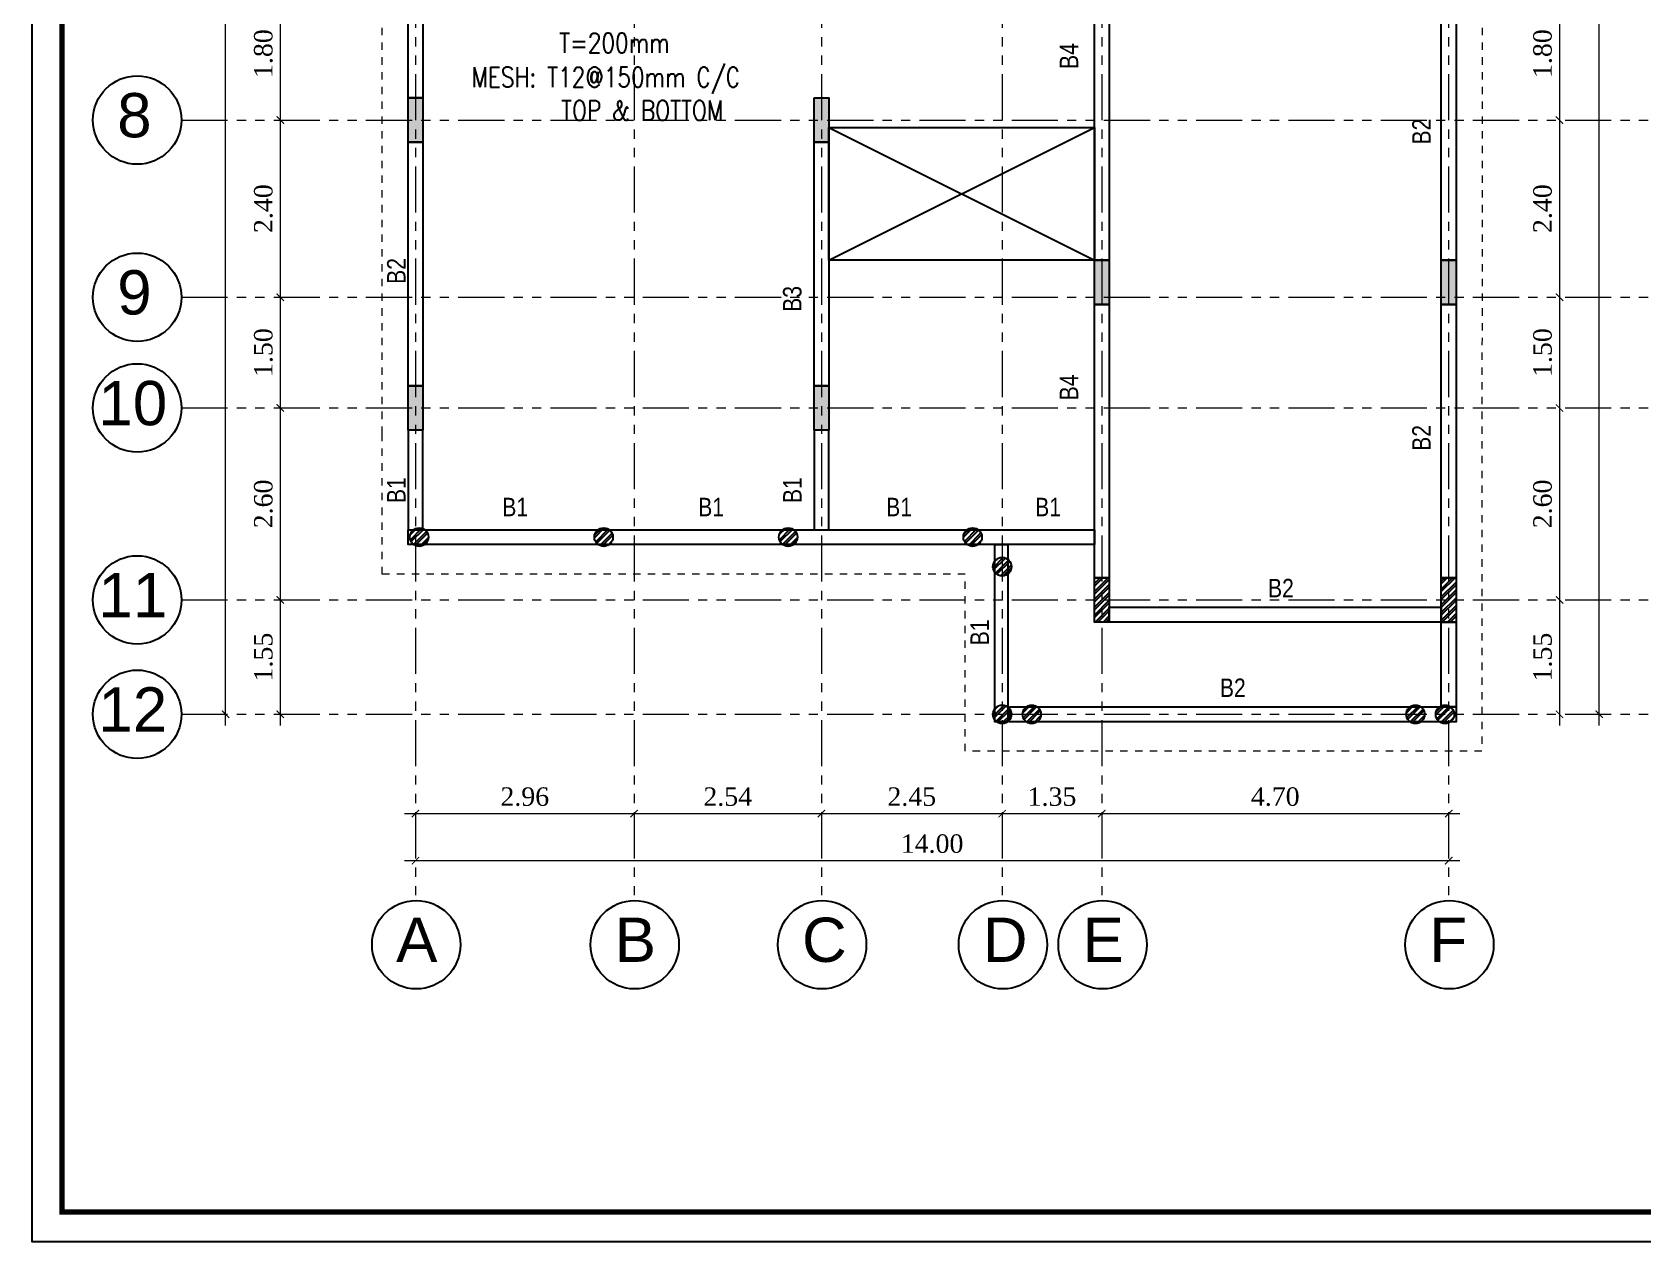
# Model space of a CAD drawing. Header units: metres. Extents: x 503482 to 1007323, y 2781056 to 5562345.
# Drawn here: x 503829.71 to 503851.53, y 2781078.7 to 2781095.08 of the extents above; entities that cross this region are included whole.
import ezdxf

# ---------------------------------------------------------------- set-up
doc = ezdxf.new("R2010")
doc.units = ezdxf.units.M
doc.header["$LTSCALE"] = 10
doc.header["$MEASUREMENT"] = 0
doc.header["$PDMODE"] = 3
doc.linetypes.add('HIDDEN', pattern=[0.375, 0.25, -0.125])
doc.linetypes.add('PHANTOM2', pattern=[1.25, 0.625, -0.125, 0.125, -0.125, 0.125, -0.125])
doc.layers.get('0').update_dxf_attribs({"linetype": 'CONTINUOUS'})
doc.layers.get('DEFPOINTS').update_dxf_attribs({"linetype": 'CONTINUOUS'})
doc.layers.add('01_WALLS', color=7, linetype='CONTINUOUS', lineweight=25)
doc.layers.add('S-TIE BEAM', color=3, linetype='CONTINUOUS', lineweight=25)
for name, color, linetype in [('A-TEXT', 2, 'CONTINUOUS'), ('A-VIEW-LN', 1, 'CONTINUOUS'), ('G-BEAM TEXT', 4, 'CONTINUOUS'), ('M.TITLE BLOCK', 7, 'CONTINUOUS'), ('ROOFBEAM', 7, 'CONTINUOUS'), ('S-COL', 6, 'CONTINUOUS'), ('S-COL HATCH', 161, 'CONTINUOUS')]:
    doc.layers.add(name, color=color, linetype=linetype)
doc.styles.add('ANWAR', font='arial.ttf')
doc.styles.add('AREAL', font='times.ttf')
doc.styles.add('ARIELNARROW 30', font='ARIALN.TTF', dxfattribs={"height": 0.25})
doc.styles.add('RAKA ROMANS', font='romans.shx', dxfattribs={"width": 0.8})
doc.dimstyles.new('ANWER', dxfattribs={"dimtxt": 0.25, "dimasz": 0.1, "dimexe": 0.1, "dimexo": 0.25, "dimgap": 0.1, "dimtad": 1, "dimzin": 7, "dimdsep": 46, "dimtxsty": 'AREAL', "dimblk": 'ARCHTICK', "dimcen": 0.125, "dimdle": 0.15, "dimse1": 1, "dimse2": 1, "dimclrd": 41, "dimclre": 8, "dimclrt": 112, "dimadec": 0, "dimazin": 0, "dimtfac": 1, "dimtmove": 2, "dimatfit": 3, "dimfxl": 1, "dimtolj": 1, "dimtzin": 0, "dimlwd": 0, "dimlwe": 5, "dimarcsym": 0})
pattern_1 = [(45, (-503602.17283, -2781241.68732), (-0.053033008589, 0.053033008589), []), (45, (-503602.13747, -2781241.68732), (-0.053033008589, 0.053033008589), [])]

# ---------------------------------------------------------------- blocks, each defined once
blk = doc.blocks.new('A$C344011a1')
at = {"layer": '01_WALLS', "ltscale": 0.04}
h = blk.add_hatch(color=161, dxfattribs=at)
h.dxf.hatch_style = 1
h.paths.add_polyline_path([(13.9, -1.705), (14.1, -1.705), (14.1, -2.305), (13.9, -2.305)])
h = blk.add_hatch(color=161, dxfattribs=at)
h.dxf.hatch_style = 1
h.paths.add_polyline_path([(-0.1, -4.108), (0.1, -4.108), (0.1, -4.708), (-0.1, -4.708)])
h = blk.add_hatch(color=161, dxfattribs=at)
h.dxf.hatch_style = 1
h.paths.add_polyline_path([(5.6, -4.108), (5.4, -4.108), (5.4, -4.708), (5.6, -4.708)])
h = blk.add_hatch(color=161, dxfattribs=at)
h.dxf.hatch_style = 1
h.paths.add_polyline_path([(5.6, -5.218), (5.4, -5.218), (5.4, -5.618), (5.6, -5.618)])
h = blk.add_hatch(color=161, dxfattribs=at)
h.dxf.hatch_style = 1
h.paths.add_polyline_path([(9.2, -9.5), (9.4, -9.5), (9.4, -10.1), (9.2, -10.1)])
at = {"layer": 'S-COL HATCH', "ltscale": 0.04}
h = blk.add_hatch(dxfattribs=at)
h.set_pattern_fill('ANSI32', color=161, scale=0.2)
h.set_pattern_definition(pattern_1)
h.paths.add_polyline_path([(9.2, 0.3), (9.4, 0.3), (9.4, -0.3), (9.2, -0.3)])
h = blk.add_hatch(dxfattribs=at)
h.set_pattern_fill('ANSI32', color=161, scale=0.2)
h.set_pattern_definition(pattern_1)
h.paths.add_polyline_path([(13.9, 0.3), (14.1, 0.3), (14.1, -0.3), (13.9, -0.3)])
h = blk.add_hatch(color=161, dxfattribs=at)
h.dxf.hatch_style = 1
h.paths.add_polyline_path([(9.2, -1.705), (9.4, -1.705), (9.4, -2.305), (9.2, -2.305)])
h = blk.add_hatch(color=161, dxfattribs=at)
h.dxf.hatch_style = 1
h.paths.add_polyline_path([(9.2, -5.418), (9.4, -5.418), (9.4, -6.018), (9.2, -6.018)])
h = blk.add_hatch(color=161, dxfattribs=at)
h.dxf.hatch_style = 1
h.paths.add_polyline_path([(13.9, -5.602), (14.1, -5.602), (14.1, -6.202), (13.9, -6.202)])
h = blk.add_hatch(color=161, dxfattribs=at)
h.dxf.hatch_style = 1
h.paths.add_polyline_path([(-0.1, -9.009), (0.1, -9.009), (0.1, -9.609), (-0.1, -9.609)])
h = blk.add_hatch(color=161, dxfattribs=at)
h.dxf.hatch_style = 1
h.paths.add_polyline_path([(5.4, -9.35), (5.6, -9.35), (5.6, -9.95), (5.4, -9.95)])
h = blk.add_hatch(color=161, dxfattribs=at)
h.dxf.hatch_style = 1
h.paths.add_polyline_path([(13.9, -11.1), (14.1, -11.1), (14.1, -11.7), (13.9, -11.7)])
h = blk.add_hatch(color=161, dxfattribs=at)
h.dxf.hatch_style = 1
h.paths.add_polyline_path([(-0.1, -12.9), (0.1, -12.9), (0.1, -13.5), (-0.1, -13.5)])
h = blk.add_hatch(color=161, dxfattribs=at)
h.dxf.hatch_style = 1
h.paths.add_polyline_path([(5.4, -12.9), (5.6, -12.9), (5.6, -13.5), (5.4, -13.5)])
h = blk.add_hatch(color=161, dxfattribs=at)
h.dxf.hatch_style = 1
h.paths.add_polyline_path([(9.2, -15.1), (9.4, -15.1), (9.4, -15.7), (9.2, -15.7)])
h = blk.add_hatch(color=161, dxfattribs=at)
h.dxf.hatch_style = 1
h.paths.add_polyline_path([(13.9, -15.1), (14.1, -15.1), (14.1, -15.7), (13.9, -15.7)])
h = blk.add_hatch(color=161, dxfattribs=at)
h.dxf.hatch_style = 1
h.paths.add_polyline_path([(-0.1, -16.8), (0.1, -16.8), (0.1, -17.4), (-0.1, -17.4)])
h = blk.add_hatch(color=161, dxfattribs=at)
h.dxf.hatch_style = 1
h.paths.add_polyline_path([(5.4, -16.8), (5.6, -16.8), (5.6, -17.4), (5.4, -17.4)])
h = blk.add_hatch(dxfattribs=at)
h.set_pattern_fill('ANSI32', color=161, scale=0.2)
h.set_pattern_definition(pattern_1)
edge = h.paths.add_edge_path()
edge.add_arc((0.05, -18.85), 0.125, 0, 360)
h = blk.add_hatch(dxfattribs=at)
h.set_pattern_fill('ANSI32', color=161, scale=0.2)
h.set_pattern_definition([(45, (-503602.18027, -2781241.68732), (-0.053033008589, 0.053033008589), []), (45, (-503602.14491, -2781241.68732), (-0.053033008589, 0.053033008589), [])])
edge = h.paths.add_edge_path()
edge.add_arc((2.55, -18.85), 0.125, 0, 360)
h = blk.add_hatch(dxfattribs=at)
h.set_pattern_fill('ANSI32', color=161, scale=0.2)
h.set_pattern_definition([(45, (-503602.37018, -2781241.68732), (-0.053033008589, 0.053033008589), []), (45, (-503602.33482, -2781241.68732), (-0.053033008589, 0.053033008589), [])])
edge = h.paths.add_edge_path()
edge.add_arc((5.05, -18.85), 0.125, 0, 360)
h = blk.add_hatch(dxfattribs=at)
h.set_pattern_fill('ANSI32', color=161, scale=0.2)
h.set_pattern_definition(pattern_1)
edge = h.paths.add_edge_path()
edge.add_arc((7.55, -18.85), 0.125, 0, 360)
h = blk.add_hatch(dxfattribs=at)
h.set_pattern_fill('ANSI32', color=161, scale=0.2)
h.set_pattern_definition(pattern_1)
edge = h.paths.add_edge_path()
edge.add_arc((7.95, -19.25), 0.125, 0, 360)
h = blk.add_hatch(dxfattribs=at)
h.set_pattern_fill('ANSI32', color=161, scale=0.2)
h.set_pattern_definition(pattern_1)
h.paths.add_polyline_path([(9.2, -19.4), (9.4, -19.4), (9.4, -20), (9.2, -20)])
h = blk.add_hatch(dxfattribs=at)
h.set_pattern_fill('ANSI32', color=161, scale=0.2)
h.set_pattern_definition(pattern_1)
h.paths.add_polyline_path([(13.9, -19.4), (14.1, -19.4), (14.1, -20), (13.9, -20)])
h = blk.add_hatch(dxfattribs=at)
h.set_pattern_fill('ANSI32', color=161, scale=0.2)
h.set_pattern_definition(pattern_1)
edge = h.paths.add_edge_path()
edge.add_arc((7.95, -21.25), 0.125, 0, 360)
h = blk.add_hatch(dxfattribs=at)
h.set_pattern_fill('ANSI32', color=161, scale=0.2)
h.set_pattern_definition(pattern_1)
edge = h.paths.add_edge_path()
edge.add_arc((8.35, -21.25), 0.125, 0, 360)
h = blk.add_hatch(dxfattribs=at)
h.set_pattern_fill('ANSI32', color=161, scale=0.2)
h.set_pattern_definition(pattern_1)
edge = h.paths.add_edge_path()
edge.add_arc((13.55, -21.25), 0.125, 0, 360)
h = blk.add_hatch(dxfattribs=at)
h.set_pattern_fill('ANSI32', color=161, scale=0.2)
h.set_pattern_definition(pattern_1)
edge = h.paths.add_edge_path()
edge.add_arc((13.95, -21.25), 0.125, 0, 360)
at = {"layer": '01_WALLS', "color": 6, "ltscale": 0.04}
for points in [[(-0.1, -4.108), (0.1, -4.108), (0.1, -4.708), (-0.1, -4.708)], [(5.6, -4.108), (5.4, -4.108), (5.4, -4.708), (5.6, -4.708)], [(5.6, -5.218), (5.4, -5.218), (5.4, -5.618), (5.6, -5.618)], [(9.2, -9.5), (9.4, -9.5), (9.4, -10.1), (9.2, -10.1)]]:
    blk.add_lwpolyline(points, close=True, dxfattribs=at)
at = {"layer": 'S-COL', "color": 6, "ltscale": 0.04}
for points in [[(9.2, 0.3), (9.4, 0.3), (9.4, -0.3), (9.2, -0.3)], [(13.9, 0.3), (14.1, 0.3), (14.1, -0.3), (13.9, -0.3)], [(9.2, -1.705), (9.4, -1.705), (9.4, -2.305), (9.2, -2.305)], [(9.2, -5.418), (9.4, -5.418), (9.4, -6.018), (9.2, -6.018)], [(13.9, -5.602), (14.1, -5.602), (14.1, -6.202), (13.9, -6.202)], [(-0.1, -9.009), (0.1, -9.009), (0.1, -9.609), (-0.1, -9.609)], [(5.4, -9.35), (5.6, -9.35), (5.6, -9.95), (5.4, -9.95)], [(13.9, -11.1), (14.1, -11.1), (14.1, -11.7), (13.9, -11.7)], [(-0.1, -12.9), (0.1, -12.9), (0.1, -13.5), (-0.1, -13.5)], [(5.4, -12.9), (5.6, -12.9), (5.6, -13.5), (5.4, -13.5)], [(9.2, -15.1), (9.4, -15.1), (9.4, -15.7), (9.2, -15.7)], [(13.9, -15.1), (14.1, -15.1), (14.1, -15.7), (13.9, -15.7)], [(-0.1, -16.8), (0.1, -16.8), (0.1, -17.4), (-0.1, -17.4)], [(5.4, -16.8), (5.6, -16.8), (5.6, -17.4), (5.4, -17.4)], [(9.2, -19.4), (9.4, -19.4), (9.4, -20), (9.2, -20)], [(13.9, -19.4), (14.1, -19.4), (14.1, -20), (13.9, -20)]]:
    blk.add_lwpolyline(points, close=True, dxfattribs=at)
for centre in [(0.05, -18.85), (2.55, -18.85), (5.05, -18.85), (7.55, -18.85), (7.95, -19.25), (7.95, -21.25), (8.35, -21.25), (13.55, -21.25), (13.95, -21.25)]:
    blk.add_circle(centre, 0.125, dxfattribs=at)
at = {"layer": 'S-COL HATCH', "color": 6, "ltscale": 0.04}
blk.add_lwpolyline([(13.9, -1.705), (14.1, -1.705), (14.1, -2.305), (13.9, -2.305)], close=True, dxfattribs=at)
blk = doc.blocks.new('_ArchTick')
at = {"color": 0, "linetype": 'ByBlock', "const_width": 0.15}
blk.add_lwpolyline([(-0.5, -0.5), (0.5, 0.5)], dxfattribs=at)
blk = doc.blocks.new('*D755')
at = {"layer": 'DEFPOINTS', "color": 0, "ltscale": 0.04, "transparency": 16777216}
for p in [(-15.157, -11.7), (-15.932, -13.5), (-15.157, -13.5)]:
    blk.add_point(p, dxfattribs=at)
at = {"layer": 'S-TIE BEAM', "color": 41, "lineweight": 0, "ltscale": 0.04, "transparency": 16777216}
blk.add_line((-15.932, -11.55), (-15.932, -13.65), dxfattribs=at)
at = {"layer": 'S-TIE BEAM', "color": 41, "lineweight": 0, "ltscale": 0.04, "transparency": 16777216, "xscale": 0.1, "yscale": 0.1, "zscale": 0.1}
for p, rotation in [((-15.932, -11.7), 90), ((-15.932, -13.5), 270)]:
    blk.add_blockref('_ArchTick', p, dxfattribs=dict(at, rotation=rotation))
at = {"layer": 'S-TIE BEAM', "color": 112, "ltscale": 0.04, "transparency": 16777216, "insert": (-16.16, -12.6), "char_height": 0.25, "attachment_point": 5, "rotation": 90, "style": 'AREAL'}
blk.add_mtext('\\A1;1.80', dxfattribs=at)
blk = doc.blocks.new('*D756')
at = {"layer": 'DEFPOINTS', "color": 0, "ltscale": 0.04, "transparency": 16777216}
for p in [(-15.157, -13.5), (-15.932, -15.9), (-15.157, -15.9)]:
    blk.add_point(p, dxfattribs=at)
at = {"layer": 'S-TIE BEAM', "color": 41, "lineweight": 0, "ltscale": 0.04, "transparency": 16777216}
blk.add_line((-15.932, -13.35), (-15.932, -16.05), dxfattribs=at)
at = {"layer": 'S-TIE BEAM', "color": 41, "lineweight": 0, "ltscale": 0.04, "transparency": 16777216, "xscale": 0.1, "yscale": 0.1, "zscale": 0.1}
for p, rotation in [((-15.932, -13.5), 90), ((-15.932, -15.9), 270)]:
    blk.add_blockref('_ArchTick', p, dxfattribs=dict(at, rotation=rotation))
at = {"layer": 'S-TIE BEAM', "color": 112, "ltscale": 0.04, "transparency": 16777216, "insert": (-16.16, -14.7), "char_height": 0.25, "attachment_point": 5, "rotation": 90, "style": 'AREAL'}
blk.add_mtext('\\A1;2.40', dxfattribs=at)
blk = doc.blocks.new('*D757')
at = {"layer": 'DEFPOINTS', "color": 0, "ltscale": 0.04, "transparency": 16777216}
for p in [(-15.157, -15.9), (-15.932, -17.4), (-15.157, -17.4)]:
    blk.add_point(p, dxfattribs=at)
at = {"layer": 'S-TIE BEAM', "color": 41, "lineweight": 0, "ltscale": 0.04, "transparency": 16777216}
blk.add_line((-15.932, -15.75), (-15.932, -17.55), dxfattribs=at)
at = {"layer": 'S-TIE BEAM', "color": 41, "lineweight": 0, "ltscale": 0.04, "transparency": 16777216, "xscale": 0.1, "yscale": 0.1, "zscale": 0.1}
for p, rotation in [((-15.932, -15.9), 90), ((-15.932, -17.4), 270)]:
    blk.add_blockref('_ArchTick', p, dxfattribs=dict(at, rotation=rotation))
at = {"layer": 'S-TIE BEAM', "color": 112, "ltscale": 0.04, "transparency": 16777216, "insert": (-16.16, -16.65), "char_height": 0.25, "attachment_point": 5, "rotation": 90, "style": 'AREAL'}
blk.add_mtext('\\A1;1.50', dxfattribs=at)
blk = doc.blocks.new('*D758')
at = {"layer": 'DEFPOINTS', "color": 0, "ltscale": 0.04, "transparency": 16777216}
for p in [(-15.157, -17.4), (-15.932, -20), (-15.157, -20)]:
    blk.add_point(p, dxfattribs=at)
at = {"layer": 'S-TIE BEAM', "color": 41, "lineweight": 0, "ltscale": 0.04, "transparency": 16777216}
blk.add_line((-15.932, -17.25), (-15.932, -20.15), dxfattribs=at)
at = {"layer": 'S-TIE BEAM', "color": 41, "lineweight": 0, "ltscale": 0.04, "transparency": 16777216, "xscale": 0.1, "yscale": 0.1, "zscale": 0.1}
for p, rotation in [((-15.932, -17.4), 90), ((-15.932, -20), 270)]:
    blk.add_blockref('_ArchTick', p, dxfattribs=dict(at, rotation=rotation))
at = {"layer": 'S-TIE BEAM', "color": 112, "ltscale": 0.04, "transparency": 16777216, "insert": (-16.16, -18.7), "char_height": 0.25, "attachment_point": 5, "rotation": 90, "style": 'AREAL'}
blk.add_mtext('\\A1;2.60', dxfattribs=at)
blk = doc.blocks.new('*D759')
at = {"layer": 'DEFPOINTS', "color": 0, "ltscale": 0.04, "transparency": 16777216}
for p in [(-15.157, -20), (-15.932, -21.55), (-15.157, -21.55)]:
    blk.add_point(p, dxfattribs=at)
at = {"layer": 'S-TIE BEAM', "color": 41, "lineweight": 0, "ltscale": 0.04, "transparency": 16777216}
blk.add_line((-15.932, -19.85), (-15.932, -21.7), dxfattribs=at)
at = {"layer": 'S-TIE BEAM', "color": 41, "lineweight": 0, "ltscale": 0.04, "transparency": 16777216, "xscale": 0.1, "yscale": 0.1, "zscale": 0.1}
for p, rotation in [((-15.932, -20), 90), ((-15.932, -21.55), 270)]:
    blk.add_blockref('_ArchTick', p, dxfattribs=dict(at, rotation=rotation))
at = {"layer": 'S-TIE BEAM', "color": 112, "ltscale": 0.04, "transparency": 16777216, "insert": (-16.16, -20.775), "char_height": 0.25, "attachment_point": 5, "rotation": 90, "style": 'AREAL'}
blk.add_mtext('\\A1;1.55', dxfattribs=at)
blk = doc.blocks.new('*D760')
at = {"layer": 'DEFPOINTS', "color": 0, "ltscale": 0.04, "transparency": 16777216}
for p in [(-16.673, -0.3), (-15.09, -0.3), (-16.077, -21.55)]:
    blk.add_point(p, dxfattribs=at)
at = {"layer": 'S-TIE BEAM', "color": 41, "lineweight": 0, "ltscale": 0.04, "transparency": 16777216}
blk.add_line((-16.673, -21.7), (-16.673, -0.15), dxfattribs=at)
at = {"layer": 'S-TIE BEAM', "color": 41, "lineweight": 0, "ltscale": 0.04, "transparency": 16777216, "xscale": 0.1, "yscale": 0.1, "zscale": 0.1}
for p, rotation in [((-16.673, -0.3), 90), ((-16.673, -21.55), 270)]:
    blk.add_blockref('_ArchTick', p, dxfattribs=dict(at, rotation=rotation))
at = {"layer": 'S-TIE BEAM', "color": 112, "ltscale": 0.04, "transparency": 16777216, "insert": (-16.901, -10.925), "char_height": 0.25, "attachment_point": 5, "rotation": 90, "style": 'AREAL'}
blk.add_mtext('\\A1;21.25', dxfattribs=at)
blk = doc.blocks.new('*D761')
at = {"layer": 'DEFPOINTS', "color": 0, "transparency": 16777216}
for p in [(-11.138, -22.895), (-14.1, -23.106), (-11.138, -23.106)]:
    blk.add_point(p, dxfattribs=at)
at = {"layer": 'S-COL', "color": 41, "linetype": 'Continuous', "lineweight": 0, "transparency": 16777216}
blk.add_line((-14.25, -22.895), (-10.988, -22.895), dxfattribs=at)
at = {"layer": 'S-COL', "color": 41, "lineweight": 0, "transparency": 16777216, "xscale": 0.1, "yscale": 0.1, "zscale": 0.1, "rotation": 180}
blk.add_blockref('_ArchTick', (-14.1, -22.895), dxfattribs=at)
at = {"layer": 'S-COL', "color": 41, "lineweight": 0, "transparency": 16777216, "xscale": 0.1, "yscale": 0.1, "zscale": 0.1}
blk.add_blockref('_ArchTick', (-11.138, -22.895), dxfattribs=at)
at = {"layer": 'S-COL', "color": 112, "transparency": 16777216, "insert": (-12.619, -22.667), "char_height": 0.25, "attachment_point": 5, "style": 'AREAL'}
blk.add_mtext('\\A1;2.96', dxfattribs=at)
blk = doc.blocks.new('*D762')
at = {"layer": 'DEFPOINTS', "color": 0, "transparency": 16777216}
for p in [(-8.6, -22.895), (-11.138, -23.106), (-8.6, -23.155)]:
    blk.add_point(p, dxfattribs=at)
at = {"layer": 'S-COL', "color": 41, "linetype": 'Continuous', "lineweight": 0, "transparency": 16777216}
blk.add_line((-11.288, -22.895), (-8.45, -22.895), dxfattribs=at)
at = {"layer": 'S-COL', "color": 41, "lineweight": 0, "transparency": 16777216, "xscale": 0.1, "yscale": 0.1, "zscale": 0.1, "rotation": 180}
blk.add_blockref('_ArchTick', (-11.138, -22.895), dxfattribs=at)
at = {"layer": 'S-COL', "color": 41, "lineweight": 0, "transparency": 16777216, "xscale": 0.1, "yscale": 0.1, "zscale": 0.1}
blk.add_blockref('_ArchTick', (-8.6, -22.895), dxfattribs=at)
at = {"layer": 'S-COL', "color": 112, "transparency": 16777216, "insert": (-9.869, -22.667), "char_height": 0.25, "attachment_point": 5, "style": 'AREAL'}
blk.add_mtext('\\A1;2.54', dxfattribs=at)
blk = doc.blocks.new('*D763')
at = {"layer": 'DEFPOINTS', "color": 0, "transparency": 16777216}
for p in [(-6.15, -22.895), (-8.6, -23.155), (-6.15, -23.155)]:
    blk.add_point(p, dxfattribs=at)
at = {"layer": 'S-COL', "color": 41, "linetype": 'Continuous', "lineweight": 0, "transparency": 16777216}
blk.add_line((-8.75, -22.895), (-6, -22.895), dxfattribs=at)
at = {"layer": 'S-COL', "color": 41, "lineweight": 0, "transparency": 16777216, "xscale": 0.1, "yscale": 0.1, "zscale": 0.1, "rotation": 180}
blk.add_blockref('_ArchTick', (-8.6, -22.895), dxfattribs=at)
at = {"layer": 'S-COL', "color": 41, "lineweight": 0, "transparency": 16777216, "xscale": 0.1, "yscale": 0.1, "zscale": 0.1}
blk.add_blockref('_ArchTick', (-6.15, -22.895), dxfattribs=at)
at = {"layer": 'S-COL', "color": 112, "transparency": 16777216, "insert": (-7.375, -22.667), "char_height": 0.25, "attachment_point": 5, "style": 'AREAL'}
blk.add_mtext('\\A1;2.45', dxfattribs=at)
blk = doc.blocks.new('*D764')
at = {"layer": 'DEFPOINTS', "color": 0, "transparency": 16777216}
for p in [(-4.8, -22.895), (-6.15, -23.155), (-4.8, -23.155)]:
    blk.add_point(p, dxfattribs=at)
at = {"layer": 'S-COL', "color": 41, "linetype": 'Continuous', "lineweight": 0, "transparency": 16777216}
blk.add_line((-6.3, -22.895), (-4.65, -22.895), dxfattribs=at)
at = {"layer": 'S-COL', "color": 41, "lineweight": 0, "transparency": 16777216, "xscale": 0.1, "yscale": 0.1, "zscale": 0.1, "rotation": 180}
blk.add_blockref('_ArchTick', (-6.15, -22.895), dxfattribs=at)
at = {"layer": 'S-COL', "color": 41, "lineweight": 0, "transparency": 16777216, "xscale": 0.1, "yscale": 0.1, "zscale": 0.1}
blk.add_blockref('_ArchTick', (-4.8, -22.895), dxfattribs=at)
at = {"layer": 'S-COL', "color": 112, "transparency": 16777216, "insert": (-5.475, -22.667), "char_height": 0.25, "attachment_point": 5, "style": 'AREAL'}
blk.add_mtext('\\A1;1.35', dxfattribs=at)
blk = doc.blocks.new('*D765')
at = {"layer": 'DEFPOINTS', "color": 0, "transparency": 16777216}
for p in [(-0.1, -22.895), (-4.8, -23.155), (-0.1, -23.155)]:
    blk.add_point(p, dxfattribs=at)
at = {"layer": 'S-COL', "color": 41, "linetype": 'Continuous', "lineweight": 0, "transparency": 16777216}
blk.add_line((-4.95, -22.895), (0.05, -22.895), dxfattribs=at)
at = {"layer": 'S-COL', "color": 41, "lineweight": 0, "transparency": 16777216, "xscale": 0.1, "yscale": 0.1, "zscale": 0.1, "rotation": 180}
blk.add_blockref('_ArchTick', (-4.8, -22.895), dxfattribs=at)
at = {"layer": 'S-COL', "color": 41, "lineweight": 0, "transparency": 16777216, "xscale": 0.1, "yscale": 0.1, "zscale": 0.1}
blk.add_blockref('_ArchTick', (-0.1, -22.895), dxfattribs=at)
at = {"layer": 'S-COL', "color": 112, "transparency": 16777216, "insert": (-2.45, -22.667), "char_height": 0.25, "attachment_point": 5, "style": 'AREAL'}
blk.add_mtext('\\A1;4.70', dxfattribs=at)
blk = doc.blocks.new('*D766')
at = {"layer": 'DEFPOINTS', "color": 0, "ltscale": 0.04, "transparency": 16777216}
for p in [(-0.1, -23.532), (-14.1, -23.906), (-0.1, -23.906)]:
    blk.add_point(p, dxfattribs=at)
at = {"layer": 'S-TIE BEAM', "color": 41, "lineweight": 0, "ltscale": 0.04, "transparency": 16777216}
blk.add_line((-14.25, -23.532), (0.05, -23.532), dxfattribs=at)
at = {"layer": 'S-TIE BEAM', "color": 41, "lineweight": 0, "ltscale": 0.04, "transparency": 16777216, "xscale": 0.1, "yscale": 0.1, "zscale": 0.1, "rotation": 180}
blk.add_blockref('_ArchTick', (-14.1, -23.532), dxfattribs=at)
at = {"layer": 'S-TIE BEAM', "color": 41, "lineweight": 0, "ltscale": 0.04, "transparency": 16777216, "xscale": 0.1, "yscale": 0.1, "zscale": 0.1}
blk.add_blockref('_ArchTick', (-0.1, -23.532), dxfattribs=at)
at = {"layer": 'S-TIE BEAM', "color": 112, "ltscale": 0.04, "transparency": 16777216, "insert": (-7.1, -23.304), "char_height": 0.25, "attachment_point": 5, "style": 'AREAL'}
blk.add_mtext('\\A1;14.00', dxfattribs=at)
blk = doc.blocks.new('*D773')
at = {"layer": 'DEFPOINTS', "color": 0, "ltscale": 0.04, "transparency": 16777216}
for p in [(2.176, -11.7), (1.402, -13.5), (2.176, -13.5)]:
    blk.add_point(p, dxfattribs=at)
at = {"layer": 'S-TIE BEAM', "color": 41, "lineweight": 0, "ltscale": 0.04, "transparency": 16777216}
blk.add_line((1.402, -11.55), (1.402, -13.65), dxfattribs=at)
at = {"layer": 'S-TIE BEAM', "color": 41, "lineweight": 0, "ltscale": 0.04, "transparency": 16777216, "xscale": 0.1, "yscale": 0.1, "zscale": 0.1}
for p, rotation in [((1.402, -11.7), 90), ((1.402, -13.5), 270)]:
    blk.add_blockref('_ArchTick', p, dxfattribs=dict(at, rotation=rotation))
at = {"layer": 'S-TIE BEAM', "color": 112, "ltscale": 0.04, "transparency": 16777216, "insert": (1.174, -12.6), "char_height": 0.25, "attachment_point": 5, "rotation": 90, "style": 'AREAL'}
blk.add_mtext('\\A1;1.80', dxfattribs=at)
blk = doc.blocks.new('*D774')
at = {"layer": 'DEFPOINTS', "color": 0, "ltscale": 0.04, "transparency": 16777216}
for p in [(2.176, -13.5), (1.402, -15.9), (2.176, -15.9)]:
    blk.add_point(p, dxfattribs=at)
at = {"layer": 'S-TIE BEAM', "color": 41, "lineweight": 0, "ltscale": 0.04, "transparency": 16777216}
blk.add_line((1.402, -13.35), (1.402, -16.05), dxfattribs=at)
at = {"layer": 'S-TIE BEAM', "color": 41, "lineweight": 0, "ltscale": 0.04, "transparency": 16777216, "xscale": 0.1, "yscale": 0.1, "zscale": 0.1}
for p, rotation in [((1.402, -13.5), 90), ((1.402, -15.9), 270)]:
    blk.add_blockref('_ArchTick', p, dxfattribs=dict(at, rotation=rotation))
at = {"layer": 'S-TIE BEAM', "color": 112, "ltscale": 0.04, "transparency": 16777216, "insert": (1.174, -14.7), "char_height": 0.25, "attachment_point": 5, "rotation": 90, "style": 'AREAL'}
blk.add_mtext('\\A1;2.40', dxfattribs=at)
blk = doc.blocks.new('*D775')
at = {"layer": 'DEFPOINTS', "color": 0, "ltscale": 0.04, "transparency": 16777216}
for p in [(2.176, -15.9), (1.402, -17.4), (2.176, -17.4)]:
    blk.add_point(p, dxfattribs=at)
at = {"layer": 'S-TIE BEAM', "color": 41, "lineweight": 0, "ltscale": 0.04, "transparency": 16777216}
blk.add_line((1.402, -15.75), (1.402, -17.55), dxfattribs=at)
at = {"layer": 'S-TIE BEAM', "color": 41, "lineweight": 0, "ltscale": 0.04, "transparency": 16777216, "xscale": 0.1, "yscale": 0.1, "zscale": 0.1}
for p, rotation in [((1.402, -15.9), 90), ((1.402, -17.4), 270)]:
    blk.add_blockref('_ArchTick', p, dxfattribs=dict(at, rotation=rotation))
at = {"layer": 'S-TIE BEAM', "color": 112, "ltscale": 0.04, "transparency": 16777216, "insert": (1.174, -16.65), "char_height": 0.25, "attachment_point": 5, "rotation": 90, "style": 'AREAL'}
blk.add_mtext('\\A1;1.50', dxfattribs=at)
blk = doc.blocks.new('*D776')
at = {"layer": 'DEFPOINTS', "color": 0, "ltscale": 0.04, "transparency": 16777216}
for p in [(2.176, -17.4), (1.402, -20), (2.176, -20)]:
    blk.add_point(p, dxfattribs=at)
at = {"layer": 'S-TIE BEAM', "color": 41, "lineweight": 0, "ltscale": 0.04, "transparency": 16777216}
blk.add_line((1.402, -17.25), (1.402, -20.15), dxfattribs=at)
at = {"layer": 'S-TIE BEAM', "color": 41, "lineweight": 0, "ltscale": 0.04, "transparency": 16777216, "xscale": 0.1, "yscale": 0.1, "zscale": 0.1}
for p, rotation in [((1.402, -17.4), 90), ((1.402, -20), 270)]:
    blk.add_blockref('_ArchTick', p, dxfattribs=dict(at, rotation=rotation))
at = {"layer": 'S-TIE BEAM', "color": 112, "ltscale": 0.04, "transparency": 16777216, "insert": (1.174, -18.7), "char_height": 0.25, "attachment_point": 5, "rotation": 90, "style": 'AREAL'}
blk.add_mtext('\\A1;2.60', dxfattribs=at)
blk = doc.blocks.new('*D741')
at = {"layer": 'DEFPOINTS', "color": 0, "ltscale": 0.04, "transparency": 16777216}
for p in [(2.176, -20), (1.402, -21.55), (2.176, -21.55)]:
    blk.add_point(p, dxfattribs=at)
at = {"layer": 'S-TIE BEAM', "color": 41, "lineweight": 0, "ltscale": 0.04, "transparency": 16777216}
blk.add_line((1.402, -19.85), (1.402, -21.7), dxfattribs=at)
at = {"layer": 'S-TIE BEAM', "color": 41, "lineweight": 0, "ltscale": 0.04, "transparency": 16777216, "xscale": 0.1, "yscale": 0.1, "zscale": 0.1}
for p, rotation in [((1.402, -20), 90), ((1.402, -21.55), 270)]:
    blk.add_blockref('_ArchTick', p, dxfattribs=dict(at, rotation=rotation))
at = {"layer": 'S-TIE BEAM', "color": 112, "ltscale": 0.04, "transparency": 16777216, "insert": (1.174, -20.775), "char_height": 0.25, "attachment_point": 5, "rotation": 90, "style": 'AREAL'}
blk.add_mtext('\\A1;1.55', dxfattribs=at)
blk = doc.blocks.new('*D742')
at = {"layer": 'DEFPOINTS', "color": 0, "ltscale": 0.04, "transparency": 16777216}
for p in [(1.94, -0.3), (2.244, -0.3), (1.257, -21.55)]:
    blk.add_point(p, dxfattribs=at)
at = {"layer": 'S-TIE BEAM', "color": 41, "lineweight": 0, "ltscale": 0.04, "transparency": 16777216}
blk.add_line((1.94, -21.7), (1.94, -0.15), dxfattribs=at)
at = {"layer": 'S-TIE BEAM', "color": 41, "lineweight": 0, "ltscale": 0.04, "transparency": 16777216, "xscale": 0.1, "yscale": 0.1, "zscale": 0.1}
for p, rotation in [((1.94, -0.3), 90), ((1.94, -21.55), 270)]:
    blk.add_blockref('_ArchTick', p, dxfattribs=dict(at, rotation=rotation))
at = {"layer": 'S-TIE BEAM', "color": 112, "ltscale": 0.04, "transparency": 16777216, "insert": (1.713, -10.925), "char_height": 0.25, "attachment_point": 5, "rotation": 90, "style": 'AREAL'}
blk.add_mtext('\\A1;21.25', dxfattribs=at)
blk = doc.blocks.new('A$C9677af75')
at = {"color": 252}
for centre in [(-17.871, -13.5), (-17.871, -15.9), (-17.871, -17.4), (-17.871, -20), (-17.871, -21.55), (-14.09, -24.671), (-11.129, -24.671), (-8.59, -24.671), (-6.14, -24.671), (-4.79, -24.671), (-0.09, -24.671)]:
    blk.add_circle(centre, 0.599, dxfattribs=at)
at = {"layer": 'A-VIEW-LN', "color": 252, "linetype": 'PHANTOM2', "lineweight": 5, "ltscale": 0.1}
for p, q in [((-14.1, 2.123), (-14.1, -24.071)), ((-11.138, 2.123), (-11.138, -24.071)), ((-8.6, 2.123), (-8.6, -24.071)), ((-6.15, 2.123), (-6.15, -24.071)), ((-4.8, 2.123), (-4.8, -24.071)), ((-0.1, 2.123), (-0.1, -24.071)), ((-17.271, -13.5), (2.858, -13.5)), ((-17.271, -15.9), (2.858, -15.9)), ((-17.271, -17.4), (2.858, -17.4)), ((-17.271, -20), (2.858, -20)), ((-17.271, -21.55), (2.858, -21.55))]:
    blk.add_line(p, q, dxfattribs=at)
at = {"layer": 'A-TEXT', "style": 'ANWAR'}
for s, p in [('8', (-18.142, -13.734)), ('9', (-18.142, -16.134)), ('10', (-18.396, -17.634)), ('11', (-18.396, -20.234)), ('12', (-18.396, -21.784)), ('A', (-14.362, -24.904)), ('B', (-11.4, -24.904)), ('C', (-8.862, -24.904)), ('D', (-6.412, -24.904)), ('E', (-5.062, -24.904)), ('F', (-0.362, -24.904))]:
    blk.add_text(s, height=0.6, dxfattribs=at).set_placement(p)
at = {"layer": 'S-COL'}
for base, p1, p2, picture, middle in [((-11.138, -22.895), (-14.1, -23.106), (-11.138, -23.106), '*D761', (-12.619, -22.667)), ((-8.6, -22.895), (-11.138, -23.106), (-8.6, -23.155), '*D762', (-9.869, -22.667)), ((-6.15, -22.895), (-8.6, -23.155), (-6.15, -23.155), '*D763', (-7.375, -22.667)), ((-4.8, -22.895), (-6.15, -23.155), (-4.8, -23.155), '*D764', (-5.475, -22.667)), ((-0.1, -22.895), (-4.8, -23.155), (-0.1, -23.155), '*D765', (-2.45, -22.667))]:
    dim = blk.add_linear_dim(base=base, p1=p1, p2=p2, dimstyle='ANWER', override={"dimfxl": 0.125, "dimfxlon": 1}, dxfattribs=at)
    dim.commit()
    dim.dimension.update_dxf_attribs({"geometry": picture, "text_midpoint": middle})
at = {"layer": 'S-TIE BEAM', "ltscale": 0.04}
for base, p1, p2, picture, middle in [((-16.673, -0.3), (-16.077, -21.55), (-15.09, -0.3), '*D760', (-16.901, -10.925)), ((1.94, -0.3), (1.257, -21.55), (2.244, -0.3), '*D742', (1.713, -10.925)), ((-15.932, -13.5), (-15.157, -11.7), (-15.157, -13.5), '*D755', (-16.16, -12.6)), ((1.402, -13.5), (2.176, -11.7), (2.176, -13.5), '*D773', (1.174, -12.6)), ((-15.932, -15.9), (-15.157, -13.5), (-15.157, -15.9), '*D756', (-16.16, -14.7)), ((1.402, -15.9), (2.176, -13.5), (2.176, -15.9), '*D774', (1.174, -14.7)), ((-15.932, -17.4), (-15.157, -15.9), (-15.157, -17.4), '*D757', (-16.16, -16.65)), ((1.402, -17.4), (2.176, -15.9), (2.176, -17.4), '*D775', (1.174, -16.65)), ((-15.932, -20), (-15.157, -17.4), (-15.157, -20), '*D758', (-16.16, -18.7)), ((1.402, -20), (2.176, -17.4), (2.176, -20), '*D776', (1.174, -18.7)), ((-15.932, -21.55), (-15.157, -20), (-15.157, -21.55), '*D759', (-16.16, -20.775)), ((1.402, -21.55), (2.176, -20), (2.176, -21.55), '*D741', (1.174, -20.775))]:
    dim = blk.add_linear_dim(base=base, p1=p1, p2=p2, angle=90, dimstyle='ANWER', dxfattribs=at)
    dim.commit()
    dim.dimension.update_dxf_attribs({"geometry": picture, "text_midpoint": middle})
dim = blk.add_linear_dim(base=(-0.1, -23.532), p1=(-14.1, -23.906), p2=(-0.1, -23.906), dimstyle='ANWER', dxfattribs=at)
dim.commit()
dim.dimension.update_dxf_attribs({"geometry": '*D766', "text_midpoint": (-7.1, -23.304)})

msp = doc.modelspace()

# ---------------------------------------------------------------- linework, layer by layer
at = {"layer": '01_WALLS', "color": 2, "linetype": 'HIDDEN', "lineweight": 0, "ltscale": 0.04}
msp.add_lwpolyline([(503834.452, 2781089.645), (503834.452, 2781104.545), (503840.852, 2781104.545), (503840.852, 2781102.026), (503843.75, 2781102.026), (503843.758, 2781107.745), (503849.36, 2781107.745), (503849.353, 2781085.345), (503842.352, 2781085.345), (503842.352, 2781087.745), (503834.452, 2781087.745)], close=True, dxfattribs=at)
at = {"layer": 'M.TITLE BLOCK', "color": 253, "linetype": 'Continuous', "ltscale": 24}
msp.add_lwpolyline([(503829.709, 2781112.871), (503879.372, 2781112.871), (503879.372, 2781078.7), (503829.709, 2781078.7)], close=True, dxfattribs=at)
msp.add_lwpolyline([(503829.709, 2781112.871), (503879.372, 2781112.871), (503879.372, 2781078.7), (503829.709, 2781078.7)], close=True, dxfattribs=at)
at = {"layer": 'M.TITLE BLOCK', "color": 252, "const_width": 0.0705}
msp.add_lwpolyline([(503830.113, 2781112.467), (503878.968, 2781112.467), (503878.968, 2781079.104), (503830.113, 2781079.104)], close=True, dxfattribs=at)
msp.add_lwpolyline([(503830.113, 2781112.467), (503878.968, 2781112.467), (503878.968, 2781079.104), (503830.113, 2781079.104)], close=True, dxfattribs=at)
at = {"layer": 'S-TIE BEAM', "color": 8, "ltscale": 0.04}
for p, q in [((503840.503, 2781093.795), (503844.103, 2781091.995)), ((503840.503, 2781091.995), (503844.103, 2781093.795))]:
    msp.add_line(p, q, dxfattribs=at)
at = {"layer": 'S-TIE BEAM', "ltscale": 0.04}
for points in [[(503834.803, 2781097.486), (503835.003, 2781097.486), (503835.003, 2781094.195), (503834.803, 2781094.195)], [(503844.103, 2781096.995), (503844.303, 2781096.995), (503844.303, 2781091.995), (503844.103, 2781091.995)], [(503848.803, 2781095.395), (503849.003, 2781095.395), (503849.003, 2781091.995), (503848.803, 2781091.995)], [(503840.503, 2781093.795), (503844.103, 2781093.795), (503844.103, 2781091.995), (503840.503, 2781091.995)], [(503834.803, 2781093.595), (503835.003, 2781093.595), (503835.003, 2781090.295), (503834.803, 2781090.295)], [(503840.303, 2781093.595), (503840.503, 2781093.595), (503840.503, 2781090.295), (503840.303, 2781090.295)], [(503844.103, 2781091.395), (503844.303, 2781091.395), (503844.303, 2781087.695), (503844.103, 2781087.695)], [(503848.803, 2781091.395), (503849.003, 2781091.395), (503849.003, 2781087.695), (503848.803, 2781087.695)], [(503835.003, 2781089.695), (503834.803, 2781089.695), (503834.803, 2781088.345), (503835.003, 2781088.345)], [(503840.303, 2781088.345), (503840.503, 2781088.345), (503840.503, 2781089.695), (503840.303, 2781089.695)], [(503834.803, 2781088.345), (503844.103, 2781088.345), (503844.103, 2781088.145), (503834.803, 2781088.145)], [(503842.753, 2781088.145), (503842.928, 2781088.145), (503842.928, 2781085.745), (503842.753, 2781085.745)], [(503844.303, 2781087.295), (503848.803, 2781087.295), (503848.803, 2781087.095), (503844.303, 2781087.095)], [(503848.803, 2781087.095), (503849.003, 2781087.095), (503849.003, 2781085.945), (503848.803, 2781085.945)], [(503842.953, 2781085.945), (503849.003, 2781085.945), (503849.003, 2781085.745), (503842.953, 2781085.745)]]:
    msp.add_lwpolyline(points, close=True, dxfattribs=at)

# ---------------------------------------------------------------- block references
for name, p in [('A$C9677af75', (503849.003, 2781107.395)), ('A$C344011a1', (503834.903, 2781107.095))]:
    msp.add_blockref(name, p, dxfattribs=at)

# ---------------------------------------------------------------- texts
at = {"layer": 'G-BEAM TEXT', "color": 4, "ltscale": 0.05, "char_height": 0.25, "attachment_point": 5, "rotation": 90, "style": 'ARIELNARROW 30'}
for s, insert in [('\\A1;B4', (503843.758, 2781094.762)), ('\\A1;B2', (503848.534, 2781093.739)), ('\\A1;B2', (503834.643, 2781091.851)), ('\\A1;B3', (503840.01, 2781091.472)), ('\\A1;B4', (503843.758, 2781090.273)), ('\\A1;B2', (503848.534, 2781089.589)), ('\\A1;B1', (503834.643, 2781088.882)), ('\\A1;B1', (503840.01, 2781088.882)), ('\\A1;B1', (503842.548, 2781086.955))]:
    msp.add_mtext(s, dxfattribs=dict(at, insert=insert))
at = {"layer": 'G-BEAM TEXT', "color": 4, "ltscale": 0.05, "char_height": 0.25, "attachment_point": 5, "style": 'ARIELNARROW 30'}
for s, insert in [('\\A1;B1', (503836.254, 2781088.653)), ('\\A1;B1', (503838.909, 2781088.653)), ('\\A1;B1', (503841.456, 2781088.653)), ('\\A1;B1', (503843.475, 2781088.653)), ('\\A1;B2', (503846.63, 2781087.555))]:
    msp.add_mtext(s, dxfattribs=dict(at, insert=insert))
at = {"layer": 'G-BEAM TEXT', "color": 4, "ltscale": 0.05, "insert": (503845.978, 2781086.205), "char_height": 0.25, "width": 0.82421, "attachment_point": 5, "style": 'ARIELNARROW 30'}
msp.add_mtext('\\A1;B2', dxfattribs=at)
at = {"layer": 'ROOFBEAM', "color": 7, "ltscale": 50, "style": 'RAKA ROMANS', "width": 0.8}
for s, height, p in [('T=200mm', 0.2693, (503836.85, 2781094.805)), ('MESH: T12@150mm C/C ', 0.26934, (503835.662, 2781094.342)), ('TOP & BOTTOM', 0.26934, (503836.876, 2781093.892))]:
    msp.add_text(s, height=height, dxfattribs=at).set_placement(p)

doc.saveas('drawing.dxf')
